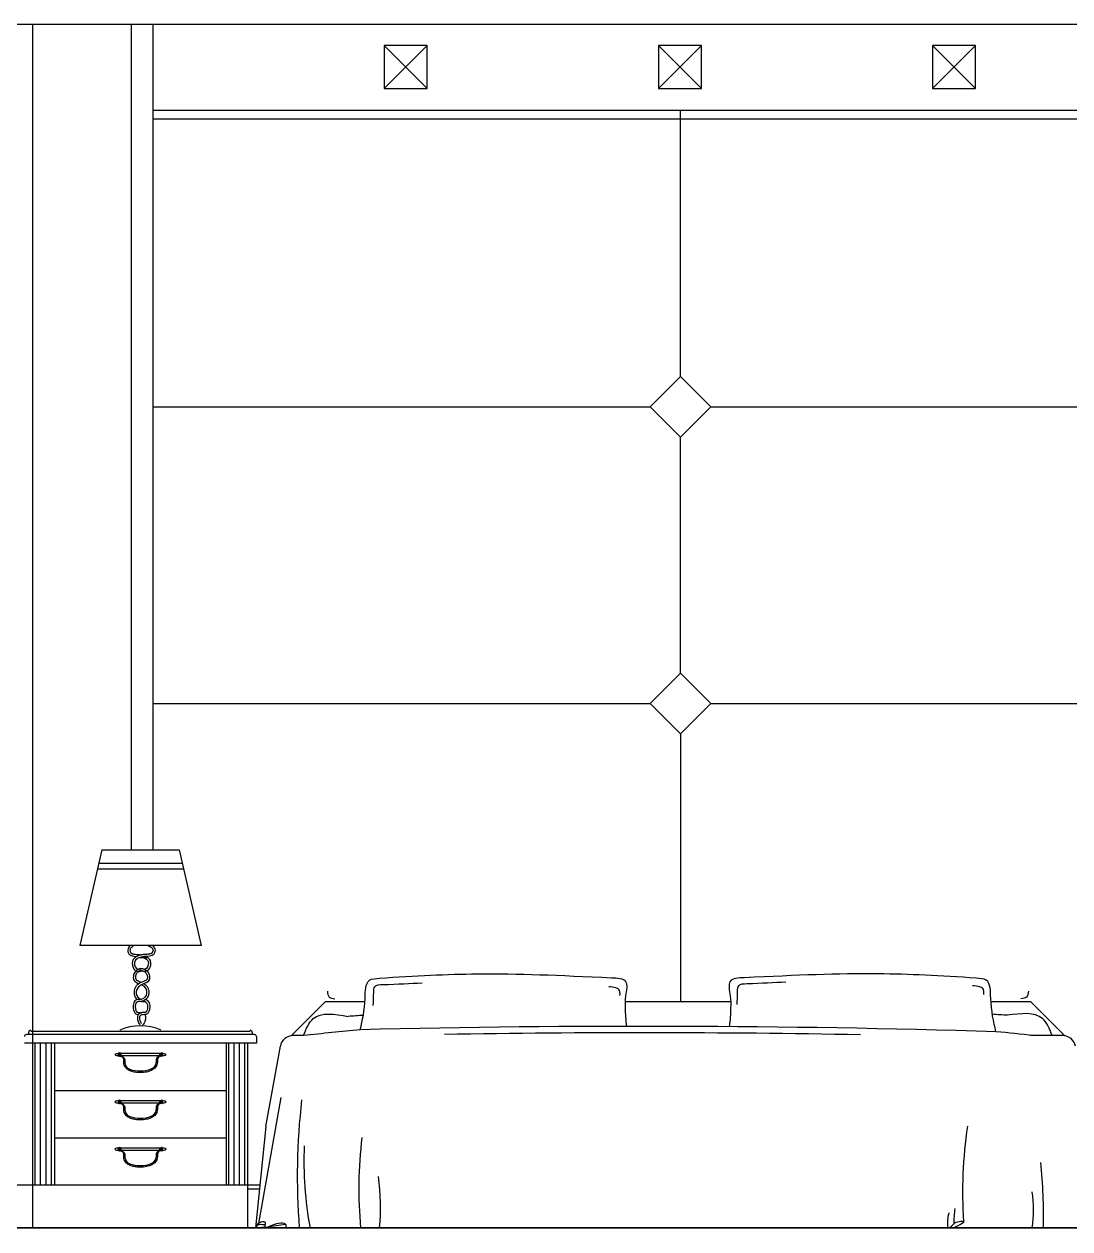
# Model space of a CAD drawing. Header units: inches. Extents: x 3 to 45, y 10.7 to 35.5.
# Drawn here: x 5.511 to 7.944, y 24.65 to 27.452 of the extents above; entities that cross this region are included whole.
import ezdxf

# ---------------------------------------------------------------- set-up
doc = ezdxf.new("R2010")
doc.units = ezdxf.units.IN
doc.header["$MEASUREMENT"] = 0
for name, color, linetype in [('02', 2, 'Continuous'), ('1', 1, 'Continuous'), ('4', 4, 'Continuous'), ('8', 8, 'Continuous')]:
    doc.layers.add(name, color=color, linetype=linetype)

msp = doc.modelspace()

# ---------------------------------------------------------------- hatches: boundary and pattern name
at = {"layer": '8'}
h = msp.add_hatch(dxfattribs=at)
h.set_pattern_fill('ANSI31', color=256, scale=0.1, angle=45, style=0)
h.set_pattern_definition([(90, (39.137009, 14.894897), (0.0125, 3e-18), [])])
h.paths.add_polyline_path([(5.5816, 24.7518), (5.5316, 24.7518), (5.5316, 25.0818), (5.5816, 25.0818)])
h.paths.add_polyline_path([(6.0316, 24.7518), (5.9816, 24.7518), (5.9816, 25.0818), (6.0316, 25.0818)])

# ---------------------------------------------------------------- linework, layer by layer
at = {"layer": '02'}
for p, q in [((5.5304, 27.4518), (5.5304, 24.6518)), ((5.7604, 27.4518), (5.7604, 25.5312)), ((5.8104, 27.4518), (5.8104, 25.5312)), ((6.3484, 27.3018), (6.4484, 27.4018)), ((6.3484, 27.4018), (6.4484, 27.3018)), ((6.9864, 27.4018), (7.0864, 27.3018)), ((6.9864, 27.3018), (7.0864, 27.4018)), ((7.6244, 27.3018), (7.7244, 27.4018)), ((7.6244, 27.4018), (7.7244, 27.3018)), ((5.8104, 27.2518), (8.2654, 27.2518)), ((7.0379, 26.6325), (7.0379, 27.2518)), ((5.8104, 27.2318), (8.2654, 27.2318)), ((5.8104, 26.5618), (6.9672, 26.5618)), ((7.1086, 26.5618), (8.2654, 26.5618)), ((7.0379, 25.9425), (7.0379, 26.4911)), ((5.8104, 25.8718), (6.9672, 25.8718)), ((7.1086, 25.8718), (8.2654, 25.8718)), ((7.0379, 25.8011), (7.0379, 25.1788)), ((5.6915, 25.5312), (5.6407, 25.3087)), ((5.6915, 25.5312), (5.8716, 25.5312)), ((5.8716, 25.5312), (5.9225, 25.3087)), ((5.6845, 25.5005), (5.8786, 25.5005)), ((5.6814, 25.4869), (5.8818, 25.4869)), ((5.9225, 25.3087), (5.6407, 25.3087)), ((5.7677, 25.2812), (5.7695, 25.2812)), ((5.7809, 25.2812), (5.7976, 25.2812)), ((6.0366, 25.1088), (5.5266, 25.1088)), ((5.8271, 25.0523), (5.736, 25.0523)), ((5.8271, 25.0573), (5.7361, 25.0573)), ((5.8271, 24.9423), (5.736, 24.9423)), ((5.8271, 24.9473), (5.7361, 24.9473)), ((6.1082, 24.9552), (6.056, 24.6622)), ((5.8271, 24.8323), (5.736, 24.8323)), ((5.8271, 24.8373), (5.7361, 24.8373)), ((5.2354, 24.7518), (6.0597, 24.7518)), ((6.0587, 24.7418), (6.0316, 24.7418)), ((6.0811, 24.6556), (6.1193, 24.6603)), ((6.0496, 24.6518), (6.0716, 24.6545))]:
    msp.add_line(p, q, dxfattribs=at)
for points in [[(6.3484, 27.3018), (6.4484, 27.3018), (6.4484, 27.4018), (6.3484, 27.4018)], [(6.9864, 27.3018), (7.0864, 27.3018), (7.0864, 27.4018), (6.9864, 27.4018)], [(7.6244, 27.3018), (7.7244, 27.3018), (7.7244, 27.4018), (7.6244, 27.4018)], [(7.0379, 26.4911), (7.1086, 26.5618), (7.0379, 26.6325), (6.9672, 26.5618)], [(7.0379, 25.8011), (7.1086, 25.8718), (7.0379, 25.9425), (6.9672, 25.8718)]]:
    msp.add_lwpolyline(points, close=True, dxfattribs=at)
for centre, radius, start, end in [((5.7816, 25.0054), 0.1167, 65.7073, 114.2927), ((6.9515, -2.0012), 27.107, 88.93164, 90.97735), ((5.7279, 25.0477), 0.00955, 69.0492, 130.2371), ((5.7279, 25.0623), 0.00955, 229.7629, 290.9508), ((5.8353, 25.0477), 0.00955, 49.7629, 110.9508), ((5.8353, 25.0623), 0.00955, 249.0492, 310.2371), ((5.7279, 24.9377), 0.00955, 69.0492, 130.2371), ((5.7279, 24.9523), 0.00955, 229.7629, 290.9508), ((5.8353, 24.9377), 0.00955, 49.7629, 110.9508), ((5.8353, 24.9523), 0.00955, 249.0492, 310.2371), ((7.6826, 24.7726), 1.5362, 173.3744, 184.5115), ((8.799, 24.7325), 1.1049, 171.8905, 183.4107), ((7.3005, 24.7428), 1.0109, 173.2046, 185.1631), ((5.7279, 24.8277), 0.00955, 69.0492, 130.2371), ((5.7279, 24.8423), 0.00955, 229.7629, 290.9508), ((5.8353, 24.8277), 0.00955, 49.7629, 110.9508), ((5.8353, 24.8423), 0.00955, 249.0492, 310.2371), ((7.0203, 24.8075), 0.8584, 177.6341, 190.448), ((6.6394, 24.6794), 1.2431, 358.7303, 5.7732), ((5.8614, 24.7017), 0.4789, 354.0229, 8.3723), ((7.6241, 24.6939), 0.2353, 349.7075, 10.2925), ((7.7463, 24.6636), 0.0875, 164.2136, 187.7502), ((7.8959, 24.6621), 0.2224, 171.0002, 180.1203)]:
    msp.add_arc(centre, radius, start, end, dxfattribs=at)
for centre in [(5.7316, 25.055), (5.7316, 24.945), (5.7316, 24.835)]:
    msp.add_ellipse(centre, major_axis=(0, 0.0047), ratio=0.287353, dxfattribs=at)
for centre, major_axis, ratio, start_param, end_param in [((5.7336, 25.0549), (-0.00001, 0.00346), 0.499816, 2.572703, 6.805763), ((5.7347, 25.0548), (0, 0.00386), 0.448757, 2.645237, 6.768924), ((5.7336, 24.9449), (-0.00001, 0.00346), 0.499816, 2.572703, 6.805763), ((5.7347, 24.9448), (0, 0.00386), 0.448757, 2.645237, 6.768924), ((5.7336, 24.8349), (-0.00001, 0.00346), 0.499816, 2.572703, 6.805763), ((5.7347, 24.8348), (0, 0.00386), 0.448757, 2.645237, 6.768924)]:
    msp.add_ellipse(centre, major_axis=major_axis, ratio=ratio, start_param=start_param, end_param=end_param, dxfattribs=at)
at = {"layer": '02', "extrusion": (0, 0, -1)}
for centre, major_axis, ratio, start_param, end_param in [((5.8284, 25.0548), (0, 0.00386), 0.448757, 2.645237, 6.768924), ((5.8296, 25.0549), (0.00001, 0.00346), 0.499816, 2.572703, 6.805763), ((5.8284, 24.9448), (0, 0.00386), 0.448757, 2.645237, 6.768924), ((5.8296, 24.9449), (0.00001, 0.00346), 0.499816, 2.572703, 6.805763), ((5.8284, 24.8348), (0, 0.00386), 0.448757, 2.645237, 6.768924), ((5.8296, 24.8349), (0.00001, 0.00346), 0.499816, 2.572703, 6.805763)]:
    msp.add_ellipse(centre, major_axis=major_axis, ratio=ratio, start_param=start_param, end_param=end_param, dxfattribs=at)
for centre in [(5.8315, 25.055), (5.8315, 24.945), (5.8315, 24.835)]:
    msp.add_ellipse(centre, major_axis=(0, 0.0047), ratio=0.287353, dxfattribs=at)
at = {"layer": '02'}
for points, knots in [([(5.7583, 25.3087), (5.7556, 25.3067), (5.751, 25.3008), (5.7542, 25.2847), (5.765, 25.2838), (5.7727, 25.2832)], [120.742501, 120.742501, 120.742501, 120.742501, 130.241288, 141.563358, 161.821253, 161.821253, 161.821253, 161.821253]), ([(5.7647, 25.3065), (5.7646, 25.3065), (5.7644, 25.3064), (5.764, 25.3063), (5.7637, 25.3061), (5.7628, 25.3057), (5.7622, 25.3054), (5.7609, 25.3044), (5.7601, 25.3037), (5.7589, 25.3023), (5.7584, 25.3016), (5.7579, 25.3005), (5.7578, 25.3002), (5.7576, 25.2997), (5.7575, 25.2994), (5.7574, 25.2989), (5.7574, 25.2987), (5.7573, 25.2979), (5.7573, 25.2973), (5.7574, 25.2961), (5.7575, 25.2955), (5.7578, 25.2944), (5.758, 25.2938), (5.7584, 25.2931), (5.7585, 25.2928), (5.7588, 25.2923), (5.759, 25.2921), (5.7593, 25.2917), (5.7595, 25.2915), (5.76, 25.2911), (5.7604, 25.2908), (5.7613, 25.2903), (5.7618, 25.29), (5.7631, 25.2896), (5.7637, 25.2894), (5.7653, 25.2891), (5.7661, 25.2889), (5.7686, 25.2886), (5.7704, 25.2884), (5.7742, 25.2881), (5.7762, 25.288), (5.7793, 25.2877), (5.7804, 25.2876), (5.7823, 25.2873), (5.7832, 25.2872), (5.784, 25.287)], [109.595734, 109.595734, 109.595734, 109.595734, 110.114808, 110.114808, 111.39246, 111.39246, 113.947765, 113.947765, 117.924196, 117.924196, 121.900628, 121.900628, 123.560075, 123.560075, 124.805542, 124.805542, 126.05101, 126.05101, 128.541946, 128.541946, 131.032881, 131.032881, 133.545527, 133.545527, 135.024012, 135.024012, 136.681272, 136.681272, 138.338532, 138.338532, 141.222081, 141.222081, 144.10563, 144.10563, 146.989179, 146.989179, 149.872728, 149.872728, 154.962376, 154.962376, 160.052023, 160.052023, 162.656156, 162.656156, 164.564552, 164.564552, 164.564552, 164.564552]), ([(5.8007, 25.3073), (5.8007, 25.3072), (5.8007, 25.3072), (5.8015, 25.3071), (5.8021, 25.3069), (5.803, 25.3066), (5.8033, 25.3065), (5.8039, 25.3063), (5.8042, 25.3061), (5.8051, 25.3057), (5.8057, 25.3054), (5.8071, 25.3044), (5.8078, 25.3037), (5.8091, 25.3023), (5.8096, 25.3016), (5.8101, 25.3005), (5.8102, 25.3002), (5.8103, 25.2997), (5.8104, 25.2994), (5.8105, 25.2989), (5.8105, 25.2987), (5.8106, 25.2979), (5.8106, 25.2973), (5.8105, 25.2961), (5.8104, 25.2955), (5.8101, 25.2944), (5.8099, 25.2938), (5.8096, 25.2931), (5.8094, 25.2928), (5.8091, 25.2923), (5.809, 25.2921), (5.8086, 25.2917), (5.8085, 25.2915), (5.8079, 25.2911), (5.8076, 25.2908), (5.8066, 25.2903), (5.8061, 25.29), (5.8049, 25.2896), (5.8042, 25.2894), (5.8027, 25.2891), (5.8018, 25.2889), (5.7993, 25.2886), (5.7976, 25.2884), (5.7938, 25.2881), (5.7918, 25.288), (5.7886, 25.2877), (5.7875, 25.2876), (5.7842, 25.2871), (5.782, 25.2866), (5.7776, 25.2854), (5.7754, 25.2846), (5.772, 25.2829), (5.7707, 25.282), (5.7682, 25.2801), (5.767, 25.2789), (5.7652, 25.2765), (5.7645, 25.2753), (5.7636, 25.273), (5.7633, 25.272), (5.7629, 25.2702), (5.7628, 25.2695), (5.7627, 25.2681), (5.7627, 25.2674), (5.7628, 25.2652), (5.763, 25.2636), (5.7637, 25.2605), (5.7641, 25.259), (5.7653, 25.2564), (5.7659, 25.2552), (5.7672, 25.2532), (5.7679, 25.2524), (5.7693, 25.2509), (5.7701, 25.2503), (5.7717, 25.2493), (5.7726, 25.2489), (5.7741, 25.2485), (5.7745, 25.2484), (5.7753, 25.2483), (5.7756, 25.2483), (5.7761, 25.2482), (5.7764, 25.2482), (5.7772, 25.2483), (5.7777, 25.2483), (5.779, 25.2485), (5.7798, 25.2487), (5.7811, 25.2492), (5.7817, 25.2494), (5.7828, 25.2497), (5.7832, 25.2498), (5.7837, 25.25), (5.7838, 25.25), (5.7841, 25.25), (5.7843, 25.2501), (5.7847, 25.2501), (5.7849, 25.2501), (5.7855, 25.2501), (5.7859, 25.2501), (5.7871, 25.2499), (5.7879, 25.2497), (5.7894, 25.249), (5.7902, 25.2486), (5.7918, 25.2475), (5.7925, 25.2469), (5.7938, 25.2456), (5.7944, 25.2449), (5.7957, 25.2431), (5.7964, 25.242), (5.7971, 25.24), (5.7973, 25.2393), (5.7976, 25.2378), (5.7978, 25.2371), (5.7979, 25.2353), (5.7979, 25.2344), (5.7978, 25.2326), (5.7976, 25.2319), (5.7973, 25.231), (5.7972, 25.2308), (5.797, 25.2304), (5.7969, 25.2303), (5.7968, 25.23), (5.7967, 25.2299), (5.7964, 25.2295), (5.7962, 25.2293), (5.7954, 25.2286), (5.7949, 25.2281), (5.7936, 25.2273), (5.7928, 25.2268), (5.7911, 25.226), (5.7902, 25.2256), (5.7879, 25.2246), (5.7865, 25.2241), (5.7837, 25.2229), (5.7823, 25.2223), (5.7794, 25.2209), (5.7779, 25.22), (5.776, 25.2186), (5.7755, 25.2182), (5.7745, 25.2173), (5.774, 25.2169), (5.7726, 25.2154), (5.7718, 25.2144), (5.7698, 25.2114), (5.7687, 25.2094), (5.7672, 25.2051), (5.7668, 25.2028), (5.7667, 25.1993), (5.7667, 25.1981), (5.767, 25.1962), (5.7671, 25.1955), (5.7674, 25.1942), (5.7676, 25.1935), (5.7683, 25.1915), (5.7688, 25.1902), (5.7704, 25.1873), (5.7716, 25.1857), (5.7733, 25.1839), (5.7738, 25.1835), (5.7742, 25.1831)], [106.203848, 106.203848, 106.203848, 106.203848, 106.309256, 106.309256, 108.837155, 108.837155, 110.114808, 110.114808, 111.39246, 111.39246, 113.947764, 113.947764, 117.924196, 117.924196, 121.900628, 121.900628, 123.560073, 123.560073, 124.805541, 124.805541, 126.051008, 126.051008, 128.541944, 128.541944, 131.032879, 131.032879, 133.545529, 133.545529, 135.024013, 135.024013, 136.681273, 136.681273, 138.338533, 138.338533, 141.222082, 141.222082, 144.105631, 144.105631, 146.989181, 146.989181, 149.87273, 149.87273, 154.962378, 154.962378, 160.052026, 160.052026, 162.656157, 162.656157, 167.864421, 167.864421, 173.072684, 173.072684, 176.663539, 176.663539, 180.254394, 180.254394, 183.17065, 183.17065, 185.370032, 185.370032, 186.75678, 186.75678, 188.143528, 188.143528, 191.28169, 191.28169, 194.419851, 194.419851, 197.058611, 197.058611, 199.221261, 199.221261, 200.991937, 200.991937, 202.762613, 202.762613, 203.540829, 203.540829, 204.003289, 204.003289, 204.46575, 204.46575, 205.390671, 205.390671, 207.119714, 207.119714, 208.848757, 208.848757, 210.5778, 210.5778, 211.090501, 211.090501, 212.115902, 212.115902, 213.141304, 213.141304, 215.192108, 215.192108, 218.693253, 218.693253, 222.194399, 222.194399, 225.695545, 225.695545, 229.19669, 229.19669, 234.560184, 234.560184, 237.335007, 237.335007, 240.109831, 240.109831, 243.733724, 243.733724, 247.357617, 247.357617, 248.719926, 248.719926, 249.671664, 249.671664, 250.623402, 250.623402, 252.526878, 252.526878, 255.664742, 255.664742, 258.802606, 258.802606, 261.94047, 261.94047, 266.130687, 266.130687, 270.320903, 270.320903, 274.511119, 274.511119, 276.064104, 276.064104, 277.617089, 277.617089, 280.723059, 280.723059, 285.922804, 285.922804, 291.122548, 291.122548, 293.669866, 293.669866, 295.183731, 295.183731, 296.697597, 296.697597, 299.725328, 299.725328, 303.929283, 303.929283, 305.254655, 305.254655, 305.254655, 305.254655]), ([(5.8096, 25.3087), (5.8123, 25.3067), (5.8169, 25.3008), (5.8132, 25.2819), (5.7883, 25.2853), (5.7622, 25.2748), (5.7722, 25.2498), (5.7854, 25.2571), (5.7969, 25.2515), (5.8033, 25.2405), (5.8032, 25.2242), (5.7884, 25.2199), (5.7751, 25.2132), (5.7681, 25.1971), (5.7777, 25.1849), (5.7836, 25.1837), (5.784, 25.1837)], [114.621033, 114.621033, 114.621033, 114.621033, 124.12004, 135.44211, 162.810921, 185.967208, 203.984139, 211.098678, 225.556746, 236.765717, 249.050556, 267.657282, 275.909022, 294.238731, 311.372704, 312.363402, 312.363402, 312.363402, 312.363402]), ([(5.787, 25.2812), (5.7937, 25.2793), (5.8047, 25.2721), (5.7958, 25.2498), (5.7826, 25.2571), (5.7711, 25.2515), (5.7646, 25.2405), (5.7647, 25.2259), (5.7733, 25.222), (5.778, 25.22)], [174.175905, 174.175905, 174.175905, 174.175905, 192.088456, 210.105387, 217.219926, 231.677994, 242.886965, 255.171804, 269.338797, 269.338797, 269.338797, 269.338797]), ([(5.7976, 25.2817), (5.7979, 25.2815), (5.7982, 25.2813), (5.7998, 25.2801), (5.801, 25.2789), (5.8027, 25.2765), (5.8034, 25.2753), (5.8044, 25.273), (5.8047, 25.272), (5.805, 25.2702), (5.8051, 25.2695), (5.8052, 25.2681), (5.8052, 25.2674), (5.8052, 25.2652), (5.805, 25.2636), (5.8043, 25.2605), (5.8038, 25.259), (5.8027, 25.2564), (5.8021, 25.2552), (5.8007, 25.2532), (5.8001, 25.2524), (5.7986, 25.2509), (5.7979, 25.2503), (5.7962, 25.2493), (5.7953, 25.2489), (5.7939, 25.2485), (5.7934, 25.2484), (5.7927, 25.2483), (5.7924, 25.2483), (5.7918, 25.2482), (5.7915, 25.2482), (5.7907, 25.2483), (5.7903, 25.2483), (5.7889, 25.2485), (5.7882, 25.2487), (5.7868, 25.2492), (5.7862, 25.2494), (5.7852, 25.2497), (5.7847, 25.2498), (5.7842, 25.25), (5.7841, 25.25), (5.7838, 25.25), (5.7836, 25.2501), (5.7832, 25.2501), (5.7831, 25.2501), (5.7825, 25.2501), (5.782, 25.2501), (5.7809, 25.2499), (5.7801, 25.2497), (5.7785, 25.249), (5.7777, 25.2486), (5.7762, 25.2475), (5.7754, 25.2469), (5.7741, 25.2456), (5.7735, 25.2449), (5.7722, 25.2431), (5.7716, 25.242), (5.7709, 25.24), (5.7706, 25.2393), (5.7703, 25.2378), (5.7702, 25.2371), (5.77, 25.2353), (5.77, 25.2344), (5.7702, 25.2326), (5.7704, 25.2319), (5.7707, 25.231), (5.7708, 25.2308), (5.771, 25.2304), (5.771, 25.2303), (5.7712, 25.23), (5.7713, 25.2299), (5.7716, 25.2295), (5.7718, 25.2293), (5.7725, 25.2286), (5.7731, 25.2281), (5.7744, 25.2273), (5.7751, 25.2268), (5.7768, 25.226), (5.7777, 25.2256), (5.78, 25.2246), (5.7814, 25.2241), (5.7832, 25.2233), (5.7836, 25.2232), (5.784, 25.223)], [175.822221, 175.822221, 175.822221, 175.822221, 176.66354, 176.66354, 180.254395, 180.254395, 183.17065, 183.17065, 185.37003, 185.37003, 186.756777, 186.756777, 188.143524, 188.143524, 191.281685, 191.281685, 194.419846, 194.419846, 197.058607, 197.058607, 199.221257, 199.221257, 200.991934, 200.991934, 202.762611, 202.762611, 203.540826, 203.540826, 204.003283, 204.003283, 204.46574, 204.46574, 205.390653, 205.390653, 207.119692, 207.119692, 208.84873, 208.84873, 210.577769, 210.577769, 211.090488, 211.090488, 212.115926, 212.115926, 213.141364, 213.141364, 215.192241, 215.192241, 218.693412, 218.693412, 222.194582, 222.194582, 225.695753, 225.695753, 229.196924, 229.196924, 234.560419, 234.560419, 237.335343, 237.335343, 240.110267, 240.110267, 243.734087, 243.734087, 247.357908, 247.357908, 248.720479, 248.720479, 249.672178, 249.672178, 250.623878, 250.623878, 252.527277, 252.527277, 255.665235, 255.665235, 258.803192, 258.803192, 261.94115, 261.94115, 266.13093, 266.13093, 267.262592, 267.262592, 267.262592, 267.262592]), ([(5.7899, 25.22), (5.7904, 25.2197), (5.7909, 25.2194), (5.7919, 25.2186), (5.7925, 25.2182), (5.7935, 25.2173), (5.7939, 25.2169), (5.7953, 25.2154), (5.7962, 25.2144), (5.7982, 25.2114), (5.7992, 25.2094), (5.8007, 25.2051), (5.8012, 25.2028), (5.8013, 25.1993), (5.8012, 25.1981), (5.801, 25.1962), (5.8009, 25.1955), (5.8005, 25.1942), (5.8004, 25.1935), (5.7997, 25.1915), (5.7991, 25.1902), (5.7975, 25.1873), (5.7964, 25.1857), (5.7937, 25.183), (5.7922, 25.1817), (5.7898, 25.1804), (5.7892, 25.1801), (5.7878, 25.1795), (5.7871, 25.1793), (5.786, 25.179), (5.7856, 25.1789), (5.785, 25.1788), (5.7846, 25.1787), (5.7836, 25.1786), (5.783, 25.1785), (5.7813, 25.1784), (5.7803, 25.1784), (5.7785, 25.1784), (5.7777, 25.1784), (5.7763, 25.1784), (5.7757, 25.1783), (5.7751, 25.1781), (5.7749, 25.1781), (5.7746, 25.178), (5.7746, 25.178), (5.7743, 25.1779), (5.7742, 25.1778), (5.7739, 25.1776), (5.7737, 25.1774), (5.7729, 25.1768), (5.7724, 25.1762), (5.7715, 25.1749), (5.771, 25.1741), (5.7704, 25.1726), (5.7702, 25.1719), (5.7698, 25.1703), (5.7697, 25.1695), (5.7696, 25.1677), (5.7696, 25.1668), (5.7697, 25.1653), (5.7697, 25.1647), (5.7699, 25.1635), (5.77, 25.1629), (5.7702, 25.1616), (5.7703, 25.161), (5.7706, 25.1594), (5.7709, 25.1584), (5.7715, 25.1567), (5.7718, 25.156), (5.7724, 25.1551), (5.7726, 25.1548), (5.7729, 25.1544), (5.773, 25.1543), (5.7732, 25.1542), (5.7733, 25.1541), (5.7734, 25.154), (5.7735, 25.154), (5.7738, 25.1538), (5.7741, 25.1537), (5.7749, 25.1535), (5.7754, 25.1534), (5.7765, 25.1532), (5.7772, 25.1531), (5.7785, 25.153), (5.7793, 25.1529), (5.7808, 25.1528), (5.7816, 25.1527), (5.783, 25.1525), (5.7835, 25.1524), (5.784, 25.1523)], [273.018356, 273.018356, 273.018356, 273.018356, 274.510489, 274.510489, 276.063181, 276.063181, 277.615873, 277.615873, 280.721257, 280.721257, 285.921053, 285.921053, 291.120849, 291.120849, 293.667498, 293.667498, 295.181592, 295.181592, 296.695687, 296.695687, 299.723875, 299.723875, 303.927971, 303.927971, 308.132068, 308.132068, 309.640977, 309.640977, 311.237915, 311.237915, 311.987526, 311.987526, 312.737138, 312.737138, 314.236361, 314.236361, 316.851827, 316.851827, 319.467293, 319.467293, 322.082759, 322.082759, 323.287723, 323.287723, 324.154038, 324.154038, 325.020352, 325.020352, 326.752981, 326.752981, 330.113971, 330.113971, 333.474961, 333.474961, 336.835951, 336.835951, 340.19694, 340.19694, 343.55793, 343.55793, 345.364232, 345.364232, 347.337463, 347.337463, 349.310694, 349.310694, 352.608363, 352.608363, 355.906032, 355.906032, 358.103707, 358.103707, 359.463684, 359.463684, 360.29394, 360.29394, 361.124196, 361.124196, 363.114013, 363.114013, 365.103831, 365.103831, 367.093648, 367.093648, 369.083465, 369.083465, 371.073282, 371.073282, 372.234378, 372.234378, 372.234378, 372.234378]), ([(5.784, 25.2175), (5.786, 25.2166), (5.7931, 25.2126), (5.7998, 25.1971), (5.7873, 25.1812), (5.7728, 25.1851), (5.7644, 25.1747), (5.7643, 25.1627), (5.7677, 25.1498), (5.7743, 25.1484), (5.7766, 25.1482)], [275.432758, 275.432758, 275.432758, 275.432758, 282.03027, 300.359979, 317.493952, 329.894392, 339.235888, 352.440217, 366.330787, 372.56457, 372.56457, 372.56457, 372.56457]), ([(5.784, 25.1786), (5.7845, 25.1786), (5.7851, 25.1785), (5.7867, 25.1784), (5.7877, 25.1784), (5.7895, 25.1784), (5.7903, 25.1784), (5.7916, 25.1784), (5.7922, 25.1783), (5.7929, 25.1781), (5.793, 25.1781), (5.7933, 25.178), (5.7934, 25.178), (5.7936, 25.1779), (5.7937, 25.1778), (5.794, 25.1776), (5.7943, 25.1774), (5.795, 25.1768), (5.7955, 25.1763), (5.7965, 25.1749), (5.7969, 25.1742), (5.7975, 25.1727), (5.7978, 25.172), (5.7981, 25.1704), (5.7982, 25.1696), (5.7984, 25.1678), (5.7983, 25.1669), (5.7983, 25.1654), (5.7982, 25.1648), (5.7981, 25.1636), (5.798, 25.1629), (5.7978, 25.1616), (5.7977, 25.1609), (5.7973, 25.1593), (5.7971, 25.1583), (5.7965, 25.1567), (5.7961, 25.156), (5.7956, 25.1551), (5.7954, 25.1548), (5.795, 25.1544), (5.7949, 25.1543), (5.7947, 25.1542), (5.7947, 25.1541), (5.7945, 25.1541), (5.7945, 25.154), (5.7941, 25.1539), (5.7938, 25.1537), (5.7931, 25.1535), (5.7926, 25.1534), (5.7915, 25.1532), (5.7909, 25.1531), (5.7896, 25.153), (5.7888, 25.1529), (5.7873, 25.1528), (5.7865, 25.1527), (5.7848, 25.1525), (5.784, 25.1523), (5.7822, 25.1519), (5.7813, 25.1516), (5.7798, 25.1509), (5.7792, 25.1505), (5.7782, 25.1498), (5.7778, 25.1495), (5.7771, 25.1488), (5.7768, 25.1485), (5.7763, 25.1477), (5.776, 25.1473), (5.7754, 25.1462), (5.7751, 25.1454), (5.7748, 25.144), (5.7746, 25.1432), (5.7745, 25.1418), (5.7745, 25.1411), (5.7745, 25.1391), (5.7747, 25.1378), (5.7751, 25.1358), (5.7752, 25.1351), (5.7756, 25.1337), (5.7758, 25.1331), (5.7762, 25.1318), (5.7764, 25.1312), (5.7771, 25.1293), (5.7777, 25.1281), (5.7789, 25.1259), (5.7796, 25.125), (5.7803, 25.124)], [312.96731, 312.96731, 312.96731, 312.96731, 314.244048, 314.244048, 316.859404, 316.859404, 319.47476, 319.47476, 322.090115, 322.090115, 323.299435, 323.299435, 324.142567, 324.142567, 324.9857, 324.9857, 326.671964, 326.671964, 330.016991, 330.016991, 333.362018, 333.362018, 336.707046, 336.707046, 340.052073, 340.052073, 343.3971, 343.3971, 345.302768, 345.302768, 347.338494, 347.338494, 349.37422, 349.37422, 352.659805, 352.659805, 355.945391, 355.945391, 358.137644, 358.137644, 359.430974, 359.430974, 360.240761, 360.240761, 361.050549, 361.050549, 363.024365, 363.024365, 364.998182, 364.998182, 366.971998, 366.971998, 368.945815, 368.945815, 370.919631, 370.919631, 372.893448, 372.893448, 374.867264, 374.867264, 376.139596, 376.139596, 376.954778, 376.954778, 377.716982, 377.716982, 378.479186, 378.479186, 379.895926, 379.895926, 381.312665, 381.312665, 382.729404, 382.729404, 385.528548, 385.528548, 387.162428, 387.162428, 388.690273, 388.690273, 390.218117, 390.218117, 393.273806, 393.273806, 395.989199, 395.989199, 395.989199, 395.989199]), ([(5.7937, 25.1831), (5.7943, 25.183), (5.7977, 25.1819), (5.8035, 25.1747), (5.8037, 25.1627), (5.8003, 25.1497), (5.7898, 25.1477), (5.7784, 25.1476), (5.7797, 25.1355), (5.7824, 25.1296), (5.784, 25.1275)], [322.011843, 322.011843, 322.011843, 322.011843, 323.773144, 333.11464, 346.318969, 360.209539, 366.781568, 377.338024, 387.713462, 395.592473, 395.592473, 395.592473, 395.592473]), ([(5.7913, 25.1482), (5.7913, 25.1482), (5.7914, 25.1481), (5.7916, 25.1478), (5.7918, 25.1475), (5.7924, 25.1465), (5.7927, 25.1458), (5.7931, 25.1443), (5.7932, 25.1436), (5.7934, 25.1422), (5.7935, 25.1416), (5.7935, 25.1396), (5.7933, 25.1383), (5.7929, 25.1361), (5.7927, 25.1351), (5.7923, 25.1337), (5.7922, 25.1331), (5.7919, 25.1321), (5.7917, 25.1315), (5.7911, 25.13), (5.7907, 25.129), (5.7894, 25.1266), (5.7886, 25.1252), (5.787, 25.1233), (5.7865, 25.1227), (5.7859, 25.1221)], [377.650713, 377.650713, 377.650713, 377.650713, 377.671372, 377.671372, 378.287433, 378.287433, 379.6663, 379.6663, 381.045166, 381.045166, 382.424032, 382.424032, 385.138632, 385.138632, 387.289308, 387.289308, 388.563891, 388.563891, 389.838473, 389.838473, 392.387639, 392.387639, 396.076631, 396.076631, 397.979992, 397.979992, 397.979992, 397.979992]), ([(5.8275, 25.0515), (5.8272, 25.0514), (5.8268, 25.0512), (5.8256, 25.0507), (5.8253, 25.05), (5.8241, 25.049), (5.8241, 25.0485), (5.8231, 25.0477), (5.8227, 25.0471), (5.8222, 25.0456), (5.8221, 25.0454), (5.8218, 25.0453), (5.8216, 25.0445), (5.8214, 25.044), (5.8214, 25.0436), (5.8212, 25.0426), (5.8211, 25.0417), (5.821, 25.0399), (5.821, 25.0388), (5.821, 25.0372), (5.8209, 25.0366), (5.8208, 25.0356), (5.8208, 25.0351), (5.8206, 25.0342), (5.8206, 25.0337), (5.8203, 25.0324), (5.82, 25.0315), (5.819, 25.0289), (5.818, 25.0272), (5.8157, 25.0242), (5.8144, 25.0229), (5.8114, 25.0205), (5.8097, 25.0195), (5.8061, 25.0177), (5.8043, 25.0169), (5.7981, 25.0148), (5.7935, 25.014), (5.786, 25.0133), (5.7832, 25.0132), (5.7776, 25.0132), (5.7748, 25.0134), (5.7686, 25.0141), (5.7652, 25.0148), (5.7588, 25.0167), (5.7558, 25.0179), (5.7515, 25.0206), (5.7499, 25.0218), (5.7471, 25.0246), (5.7459, 25.0261), (5.7441, 25.0296), (5.7435, 25.0316), (5.7432, 25.0341), (5.7431, 25.0346), (5.7431, 25.0357), (5.7431, 25.0362), (5.743, 25.0376), (5.7431, 25.0386), (5.7431, 25.0404), (5.743, 25.0412), (5.7433, 25.0423), (5.7432, 25.0427), (5.7431, 25.0433), (5.7431, 25.0434), (5.743, 25.0437), (5.7429, 25.0438), (5.7426, 25.0443), (5.7428, 25.0446), (5.7422, 25.0453), (5.742, 25.0456), (5.7417, 25.0468), (5.7411, 25.0477), (5.7391, 25.0492), (5.7377, 25.0504), (5.7362, 25.0511), (5.7358, 25.0512), (5.7354, 25.0514)], [0, 0, 0, 0, 1.151224, 1.151224, 3.453671, 3.453671, 5.998117, 5.998117, 8.542563, 8.542563, 9.985548, 9.985548, 11.428532, 11.428532, 12.871517, 12.871517, 15.757436, 15.757436, 18.643355, 18.643355, 20.146326, 20.146326, 21.335255, 21.335255, 22.524183, 22.524183, 24.90204, 24.90204, 30.047196, 30.047196, 35.192351, 35.192351, 40.337506, 40.337506, 45.482662, 45.482662, 56.451045, 56.451045, 62.775339, 62.775339, 69.099632, 69.099632, 77.210466, 77.210466, 85.3213, 85.3213, 90.618261, 90.618261, 95.915222, 95.915222, 101.212183, 101.212183, 102.515526, 102.515526, 103.818868, 103.818868, 106.517278, 106.517278, 109.215688, 109.215688, 111.147732, 111.147732, 112.022625, 112.022625, 112.897518, 112.897518, 115.015374, 115.015374, 117.133229, 117.133229, 119.251085, 119.251085, 122.838921, 122.838921, 123.885454, 123.885454, 123.885454, 123.885454]), ([(5.8275, 24.9415), (5.8272, 24.9414), (5.8268, 24.9412), (5.8256, 24.9407), (5.8253, 24.94), (5.8241, 24.939), (5.8241, 24.9385), (5.8231, 24.9377), (5.8227, 24.9371), (5.8222, 24.9356), (5.8221, 24.9354), (5.8218, 24.9353), (5.8216, 24.9345), (5.8214, 24.934), (5.8214, 24.9336), (5.8212, 24.9326), (5.8211, 24.9317), (5.821, 24.9299), (5.821, 24.9288), (5.821, 24.9272), (5.8209, 24.9266), (5.8208, 24.9256), (5.8208, 24.9251), (5.8206, 24.9242), (5.8206, 24.9237), (5.8203, 24.9224), (5.82, 24.9215), (5.819, 24.9189), (5.818, 24.9172), (5.8157, 24.9142), (5.8144, 24.9129), (5.8114, 24.9105), (5.8097, 24.9095), (5.8061, 24.9077), (5.8043, 24.9069), (5.7981, 24.9048), (5.7935, 24.904), (5.786, 24.9033), (5.7832, 24.9032), (5.7776, 24.9032), (5.7748, 24.9034), (5.7686, 24.9041), (5.7652, 24.9048), (5.7588, 24.9067), (5.7558, 24.9079), (5.7515, 24.9106), (5.7499, 24.9118), (5.7471, 24.9146), (5.7459, 24.9161), (5.7441, 24.9196), (5.7435, 24.9216), (5.7432, 24.9241), (5.7431, 24.9246), (5.7431, 24.9257), (5.7431, 24.9262), (5.743, 24.9276), (5.7431, 24.9286), (5.7431, 24.9304), (5.743, 24.9312), (5.7433, 24.9323), (5.7432, 24.9327), (5.7431, 24.9333), (5.7431, 24.9334), (5.743, 24.9337), (5.7429, 24.9338), (5.7426, 24.9343), (5.7428, 24.9346), (5.7422, 24.9353), (5.742, 24.9356), (5.7417, 24.9368), (5.7411, 24.9377), (5.7391, 24.9392), (5.7377, 24.9404), (5.7362, 24.9411), (5.7358, 24.9412), (5.7354, 24.9414)], [0, 0, 0, 0, 1.151224, 1.151224, 3.453671, 3.453671, 5.998117, 5.998117, 8.542563, 8.542563, 9.985548, 9.985548, 11.428532, 11.428532, 12.871517, 12.871517, 15.757436, 15.757436, 18.643355, 18.643355, 20.146326, 20.146326, 21.335255, 21.335255, 22.524183, 22.524183, 24.90204, 24.90204, 30.047196, 30.047196, 35.192351, 35.192351, 40.337506, 40.337506, 45.482662, 45.482662, 56.451045, 56.451045, 62.775339, 62.775339, 69.099632, 69.099632, 77.210466, 77.210466, 85.3213, 85.3213, 90.618261, 90.618261, 95.915222, 95.915222, 101.212183, 101.212183, 102.515526, 102.515526, 103.818868, 103.818868, 106.517278, 106.517278, 109.215688, 109.215688, 111.147732, 111.147732, 112.022625, 112.022625, 112.897518, 112.897518, 115.015374, 115.015374, 117.133229, 117.133229, 119.251085, 119.251085, 122.838921, 122.838921, 123.885454, 123.885454, 123.885454, 123.885454]), ([(5.8275, 24.8315), (5.8272, 24.8314), (5.8268, 24.8312), (5.8256, 24.8307), (5.8253, 24.83), (5.8241, 24.829), (5.8241, 24.8285), (5.8231, 24.8277), (5.8227, 24.8271), (5.8222, 24.8256), (5.8221, 24.8254), (5.8218, 24.8253), (5.8216, 24.8245), (5.8214, 24.824), (5.8214, 24.8236), (5.8212, 24.8226), (5.8211, 24.8217), (5.821, 24.8199), (5.821, 24.8188), (5.821, 24.8172), (5.8209, 24.8166), (5.8208, 24.8156), (5.8208, 24.8151), (5.8206, 24.8142), (5.8206, 24.8137), (5.8203, 24.8124), (5.82, 24.8115), (5.819, 24.8089), (5.818, 24.8072), (5.8157, 24.8042), (5.8144, 24.8029), (5.8114, 24.8005), (5.8097, 24.7995), (5.8061, 24.7977), (5.8043, 24.7969), (5.7981, 24.7948), (5.7935, 24.794), (5.786, 24.7933), (5.7832, 24.7932), (5.7776, 24.7932), (5.7748, 24.7934), (5.7686, 24.7941), (5.7652, 24.7948), (5.7588, 24.7967), (5.7558, 24.7979), (5.7515, 24.8006), (5.7499, 24.8018), (5.7471, 24.8046), (5.7459, 24.8061), (5.7441, 24.8096), (5.7435, 24.8116), (5.7432, 24.8141), (5.7431, 24.8146), (5.7431, 24.8157), (5.7431, 24.8162), (5.743, 24.8176), (5.7431, 24.8186), (5.7431, 24.8204), (5.743, 24.8212), (5.7433, 24.8223), (5.7432, 24.8227), (5.7431, 24.8233), (5.7431, 24.8234), (5.743, 24.8237), (5.7429, 24.8238), (5.7426, 24.8243), (5.7428, 24.8246), (5.7422, 24.8253), (5.742, 24.8256), (5.7417, 24.8268), (5.7411, 24.8277), (5.7391, 24.8292), (5.7377, 24.8304), (5.7362, 24.8311), (5.7358, 24.8312), (5.7354, 24.8314)], [0, 0, 0, 0, 1.151224, 1.151224, 3.453671, 3.453671, 5.998117, 5.998117, 8.542563, 8.542563, 9.985548, 9.985548, 11.428532, 11.428532, 12.871517, 12.871517, 15.757436, 15.757436, 18.643355, 18.643355, 20.146326, 20.146326, 21.335255, 21.335255, 22.524183, 22.524183, 24.90204, 24.90204, 30.047196, 30.047196, 35.192351, 35.192351, 40.337506, 40.337506, 45.482662, 45.482662, 56.451045, 56.451045, 62.775339, 62.775339, 69.099632, 69.099632, 77.210466, 77.210466, 85.3213, 85.3213, 90.618261, 90.618261, 95.915222, 95.915222, 101.212183, 101.212183, 102.515526, 102.515526, 103.818868, 103.818868, 106.517278, 106.517278, 109.215688, 109.215688, 111.147732, 111.147732, 112.022625, 112.022625, 112.897518, 112.897518, 115.015374, 115.015374, 117.133229, 117.133229, 119.251085, 119.251085, 122.838921, 122.838921, 123.885454, 123.885454, 123.885454, 123.885454]), ([(6.0496, 24.6518), (6.0529, 24.6587), (6.0569, 24.6651), (6.0746, 24.6704), (6.0671, 24.6465), (6.0949, 24.6654), (6.1232, 24.6648), (6.1195, 24.6535), (6.119, 24.6518)], [0, 0, 0, 0, 10.630146, 23.783092, 33.783092, 57.320297, 83.62619, 88.745069, 88.745069, 88.745069, 88.745069]), ([(6.0496, 24.6518), (6.051, 24.6542), (6.0552, 24.6615), (6.064, 24.6606), (6.07, 24.6596)], [0, 0, 0, 0, 7.909202, 23.879103, 23.879103, 23.879103, 23.879103]), ([(7.6653, 24.6518), (7.6701, 24.6589), (7.6774, 24.6686), (7.7038, 24.6671), (7.6837, 24.6575), (7.6768, 24.6536), (7.6737, 24.6518)], [1.555512, 1.555512, 1.555512, 1.555512, 27.113305, 38.275039, 53.173897, 65.629738, 65.629738, 65.629738, 65.629738])]:
    msp.add_open_spline(points, degree=3, knots=knots, dxfattribs=at)
for points in [[(6.3233, 25.1689), (6.3242, 25.1997), (6.3268, 25.2129), (6.3458, 25.218), (6.4367, 25.2218)], [(7.1697, 25.1712), (7.1706, 25.202), (7.1733, 25.2152), (7.1922, 25.2203), (7.2832, 25.2241)], [(6.2164, 25.2027), (6.2209, 25.1888), (6.234, 25.1847)], [(6.8971, 25.1927), (6.8944, 25.2068), (6.8874, 25.2104), (6.8709, 25.2126)], [(7.7435, 25.195), (7.7409, 25.2091), (7.7338, 25.2127), (7.7173, 25.2149)], [(7.8474, 25.2027), (7.8428, 25.1888), (7.8297, 25.1847)], [(5.8275, 25.052), (5.8192, 25.0461), (5.8178, 25.0358), (5.7818, 25.0162), (5.7461, 25.0347), (5.7453, 25.0447), (5.7356, 25.0517)], [(5.8275, 24.942), (5.8192, 24.9361), (5.8178, 24.9258), (5.7818, 24.9062), (5.7461, 24.9247), (5.7453, 24.9347), (5.7356, 24.9417)], [(5.8275, 24.832), (5.8192, 24.8261), (5.8178, 24.8158), (5.7818, 24.7962), (5.7461, 24.8147), (5.7453, 24.8247), (5.7356, 24.8317)]]:
    msp.add_spline(points, degree=3, dxfattribs=at)
msp.add_open_spline([(6.147, 24.6518), (6.1487, 24.6525), (6.1505, 24.6532), (6.1522, 24.6539)], degree=3, dxfattribs=at)
at = {"layer": '1'}
for p, q in [((4.6354, 27.4518), (9.2004, 27.4518)), ((6.2119, 25.1788), (6.1319, 25.0988)), ((6.2119, 25.1788), (6.3038, 25.1788)), ((6.9092, 25.1788), (7.1546, 25.1788)), ((7.76, 25.1788), (7.8519, 25.1788)), ((7.8519, 25.1788), (7.9319, 25.0988)), ((6.0516, 25.0818), (5.5116, 25.0818)), ((6.0466, 25.1018), (5.5166, 25.1018)), ((5.5216, 25.1068), (5.5216, 25.1018)), ((5.5816, 25.0818), (5.5816, 24.7518)), ((5.9816, 24.7518), (5.9816, 25.0818)), ((6.0316, 24.6518), (6.0316, 25.0818)), ((6.0416, 25.1068), (6.0416, 25.1018)), ((6.0516, 25.0968), (6.0516, 25.0818)), ((6.161, 25.0992), (6.1366, 25.0992)), ((7.9272, 25.0992), (7.8519, 25.0992)), ((6.0735, 24.8879), (6.1071, 25.0745)), ((5.5816, 24.9718), (5.9816, 24.9718)), ((6.0735, 24.8879), (6.0496, 24.6518)), ((5.5816, 24.8618), (5.9816, 24.8618)), ((4.6354, 24.6518), (9.2004, 24.6518))]:
    msp.add_line(p, q, dxfattribs=at)
for centre, radius, start, end in [((7.0494, 14.3728), 10.7996, 93.97933, 94.16449), ((7.0494, 14.3728), 10.7996, 86.02233, 86.20954), ((5.5266, 25.1068), 0.005, 90, 180), ((6.0366, 25.1068), 0.005, 0, 90), ((7.0249, 17.3108), 7.8362, 95.35909, 96.32946), ((6.9515, -2.0012), 27.122, 88.2668, 91.39112), ((7.0091, 17.3125), 7.833, 83.76625, 84.41258), ((5.5166, 25.0968), 0.005, 90, 180), ((6.0466, 25.0968), 0.005, 0, 90), ((6.1366, 25.0692), 0.03, 90, 169.791), ((7.9272, 25.0692), 0.03, 10.209, 90)]:
    msp.add_arc(centre, radius, start, end, dxfattribs=at)
for points, knots in [([(6.293, 25.1127), (6.2983, 25.1349), (6.3057, 25.1716), (6.3041, 25.2307), (6.4138, 25.2379), (6.5957, 25.2474), (6.7622, 25.2389), (6.919, 25.2321), (6.9088, 25.1921), (6.909, 25.1592), (6.9103, 25.1352), (6.9123, 25.1207)], [15.241432, 15.241432, 15.241432, 15.241432, 88.200057, 131.492666, 155.02987, 382.749545, 695.379118, 728.972272, 762.972272, 790.490448, 833.899399, 833.899399, 833.899399, 833.899399]), ([(7.7718, 25.1083), (7.7661, 25.1319), (7.758, 25.1696), (7.7596, 25.2307), (7.6499, 25.2379), (7.4681, 25.2474), (7.3016, 25.2389), (7.1447, 25.2321), (7.1549, 25.1921), (7.1547, 25.1589), (7.1534, 25.1347), (7.1513, 25.12)], [10.392963, 10.392963, 10.392963, 10.392963, 88.200057, 131.492666, 155.02987, 382.749545, 695.379118, 728.972272, 762.972272, 790.490448, 834.606306, 834.606306, 834.606306, 834.606306])]:
    msp.add_open_spline(points, degree=3, knots=knots, dxfattribs=at)
for points in [[(6.161, 25.0992), (6.1837, 25.1389), (6.2652, 25.1439)], [(7.9028, 25.0995), (7.8801, 25.1389), (7.7986, 25.1464)]]:
    msp.add_spline(points, degree=3, dxfattribs=at)
at = {"layer": '4'}
msp.add_line((23.6511, 24.6518), (3.3249, 24.6518), dxfattribs=at)

doc.saveas('drawing.dxf')
